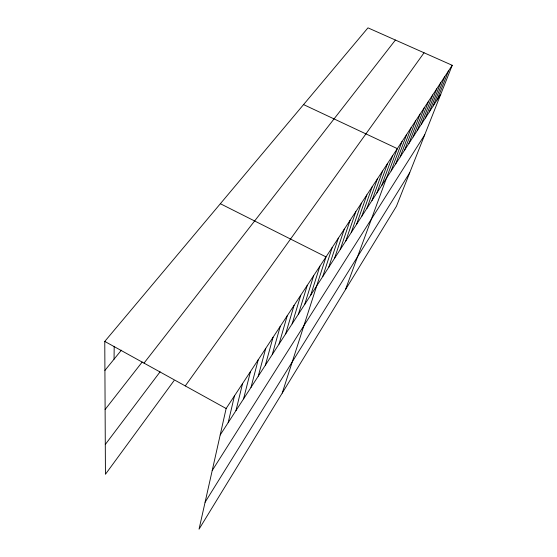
<?xml version="1.0" encoding="UTF-8"?>
<svg xmlns="http://www.w3.org/2000/svg" width="557" height="557" viewBox="0 0 557 557"><rect width="100%" height="100%" fill="white"/><g stroke="black" fill="none" stroke-linecap="round" stroke-linejoin="round"><path stroke-width="0.84" d="M114.053 359.188L114.192 346.308M452.228 65.294L226.135 408.511L199.051 529.15L396.459 206.222L452.228 65.294L367.975 27.85L104.772 341.42L105.44 474.279L174.083 380.563M228.175 422.645L234.462 395.874M235.966 410.606L242.573 383.557M243.576 398.861L250.483 371.547M251.005 387.387L258.197 359.836M258.253 376.177L265.724 348.417M265.341 365.232L273.069 337.264M272.269 354.531L280.241 326.381M279.036 344.073L287.238 315.756M285.657 333.852L294.075 305.375M292.133 323.854L300.752 295.238M298.468 314.064L307.283 285.323M304.665 304.498L313.661 275.638M310.729 295.126L319.899 266.169M282.218 393.096L326.005 256.909L220.356 203.716M322.74 276.578L332.237 247.44M328.679 267.395L338.336 238.187M334.492 258.413L344.296 229.143M340.188 249.62L350.123 220.293M345.765 241.007L355.826 211.639M351.223 232.575L361.402 203.173M356.571 224.318L366.861 194.88M361.806 216.22L372.208 186.769M366.938 208.29L377.437 178.825M371.972 200.52L382.568 171.041M376.908 192.896L387.588 163.424M381.747 185.425L392.504 155.953M345.437 289.682L397.329 148.635L303.558 104.591M391.139 170.908L402.05 141.464M395.707 163.855L406.687 134.432M400.184 156.935L411.226 127.532M404.584 150.146L415.682 120.772M408.901 143.476L420.055 114.136M413.134 136.931L424.337 107.626M417.297 130.505L428.549 101.242M421.384 124.19L432.678 94.975M425.402 117.993L436.73 88.821M429.343 111.901L440.712 82.777M433.214 105.914L444.618 76.845M437.022 100.037L448.455 71.017M205.087 502.247L409.715 172.719M212.21 470.533L424.713 134.822M220.189 434.975L440.768 94.251M185.272 385.924L424.058 52.776M105.294 444.493L160.11 371.791M144.019 363.115L395.414 40.048M105.113 409.499L142.195 362.022M104.918 370.412L121.391 350.158M104.772 341.42L226.135 408.511"/></g></svg>
